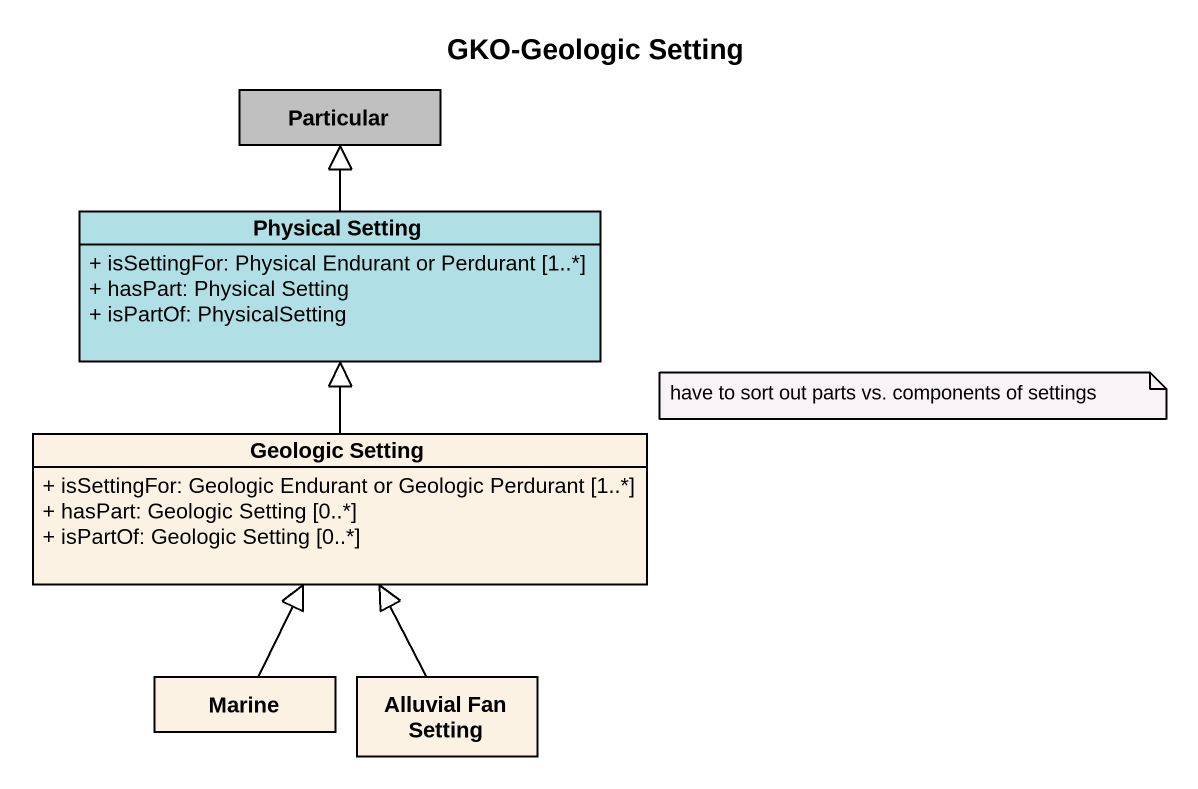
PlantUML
@startuml
title GKO-Geologic Setting
hide circle
hide empty members
skinparam classAttributeIconSize 0
class Particular #C0C0C0
class "Physical Setting" as Physical_Setting #B0E0E6 {
  + isSettingFor: Physical Endurant or Perdurant [1..*]
  + hasPart: Physical Setting
  + isPartOf: PhysicalSetting
}
class "Geologic Setting" as Geologic_Setting {
  + isSettingFor: Geologic Endurant or Geologic Perdurant [1..*]
  + hasPart: Geologic Setting [0..*]
  + isPartOf: Geologic Setting [0..*]
}
class Marine
class "Alluvial Fan Setting" as Alluvial_Fan_Setting
Physical_Setting -up-|> Particular
Geologic_Setting -up-|> Physical_Setting
Marine -up-|> Geologic_Setting
Alluvial_Fan_Setting -up-|> Geologic_Setting
note as N1
  have to sort out parts vs. components of settings
end note
@enduml
